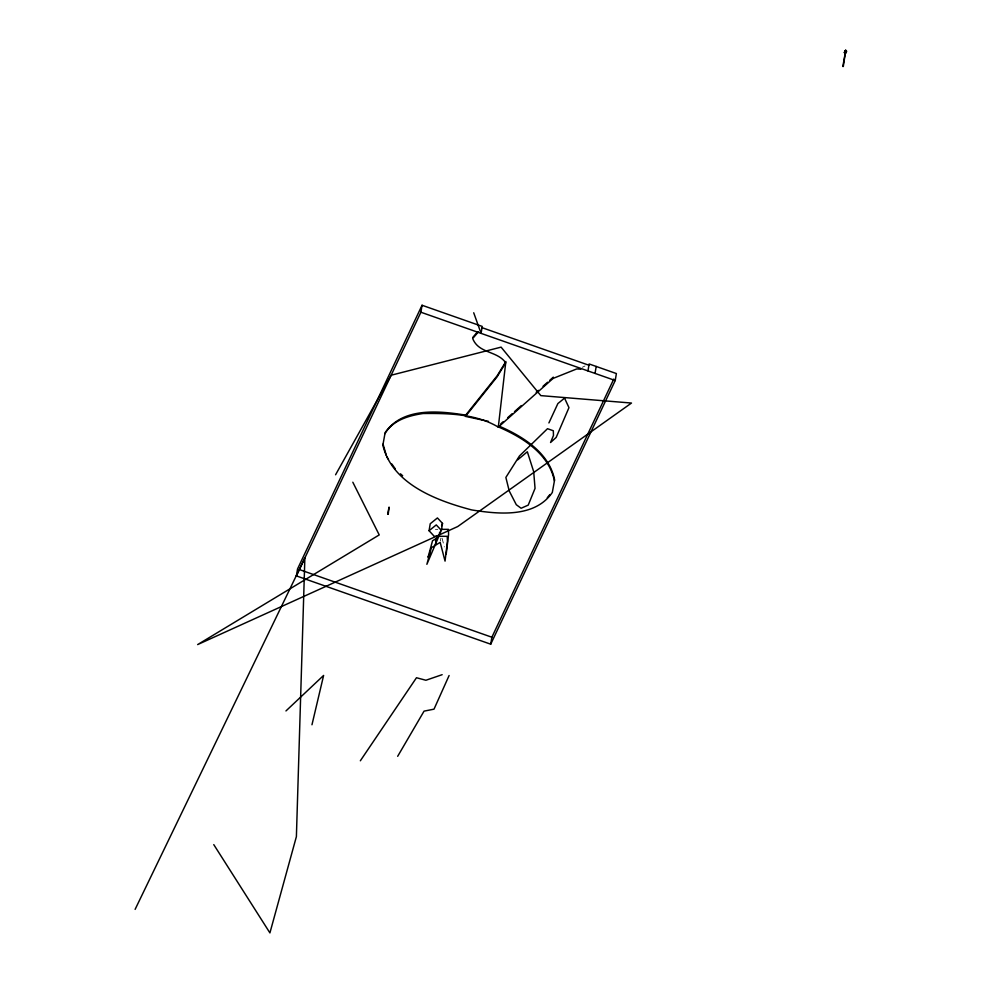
<?xml version="1.0" encoding="UTF-8"?>
<svg xmlns="http://www.w3.org/2000/svg" width="982" height="982" viewBox="0 0 982 982"><rect width="100%" height="100%" fill="white"/><g stroke="black" fill="none" stroke-linecap="round" stroke-linejoin="round"><path stroke-width="0.74" stroke-dasharray="4.91 3.68" d="M440.415 540.972L440.881 538.185M582.351 367.268L585.063 365.955M435.394 529.335L437.763 529.347M442.084 538.283L444.343 546.937"/><path stroke-width="1.47" d="M478.283 332.002L472.686 338.52C478.651 353.741 497.137 350.611 505.705 362.739L498.304 427.109C476.221 413.839 448.271 413.213 423.046 413.52C408.573 415.693 392.812 420.161 384.969 433.663M446.209 554.143L448.578 534.503L448.406 529.347L441.458 529.347M587.972 370.938L589.126 363.966L616.389 373.553L615.235 380.513L490.718 644.192L296.392 575.906L297.546 568.934L422.051 305.255L482.223 326.405L481.07 333.364L473.717 312.767M296.392 575.906L420.897 312.227L422.051 305.255M387.657 514.102L389.081 507.08L388.209 514.335M429.073 530.722L430.226 523.762L437.42 517.944L442.526 523.406L441.372 530.378L426.875 564.319L431.38 547.723L440.182 542.371L445.055 561.115L447.424 541.475L447.252 536.319L434.24 536.307L429.073 530.722L436.266 524.904L441.372 530.378M435.333 545.317L436.487 538.357L432.534 540.751L428.029 557.346L429.846 553.443M438.979 536.319L439.666 532.134M488.459 421.352L465.493 416.38L465.701 415.116L497.199 375.725L505.914 361.486M490.718 644.192L491.872 637.232L613.775 379.064M465.701 415.116C438.929 410.82 402.669 407.076 385.14 432.596L382.857 445.19C392.186 484.236 437.002 500.759 471.753 509.94C498.525 514.237 534.785 517.993 552.314 492.473L554.609 479.879C549.159 452.444 522.399 436.131 498.512 425.844L498.304 427.109L553.075 378.426L553.283 377.162L549.859 380.206M595.043 373.418L596.197 366.458M842.838 66.494L845.772 50.07L843.293 66.506M311.969 724.777L323.618 675.432L285.958 710.943M845.76 52.672C845.477 55.078 847.65 48.719 845.993 52.058M435.517 540.751L437.53 535.779M441.569 525.787L442.526 523.406M449.105 675.518L434.007 709.164L424.052 711.14L397.673 756.312M548.901 422.947L557.874 403.565L564.552 398.14L568.971 407.64L556.168 437.432L550.558 442.514L553.48 435.431L553.32 430.754L547.502 428.692L519.466 455.955L505.865 477.436L509.228 490.975L516.287 504.699L521.086 508.259L528.218 505.129L535.043 488.385L533.692 471.667L527.346 451.769L517.735 459.797M135.111 909.381L304.862 557.96L296.392 836.627L269.915 932.9L213.769 844.618M335.574 474.772L391.155 375.222L501.09 347.137L540.824 395.623L631.487 403.05L457.71 526.548L197.652 644.585L379.224 534.92L352.82 482.223M505.705 362.739L496.99 376.99L465.493 416.38M360.345 760.792L416.478 677.74L425.906 680.256L442.158 674.683M547.269 497.751L549.883 494.584M472.894 337.256L477.559 331.83M500.795 423.819L503.079 421.781M507.645 417.731L512.211 413.668M514.494 411.642L521.332 405.566M536.172 392.37L538.455 390.345M543.021 386.294L547.575 382.231M553.075 378.426L576.765 368.925L580.792 369.183M482.015 327.657L588.918 365.23M420.897 312.227L615.235 380.513M298.982 569.437L491.872 637.232M498.34 426.912C522.228 437.199 548.975 453.512 554.425 480.947M400.472 473.815L402.669 475.754M386.761 456.863L388.455 459.245M391.843 464.007L395.23 468.77M383.029 444.122L386.343 455.452M844.324 52.623L845.355 50.438L844.324 52.623"/></g></svg>
